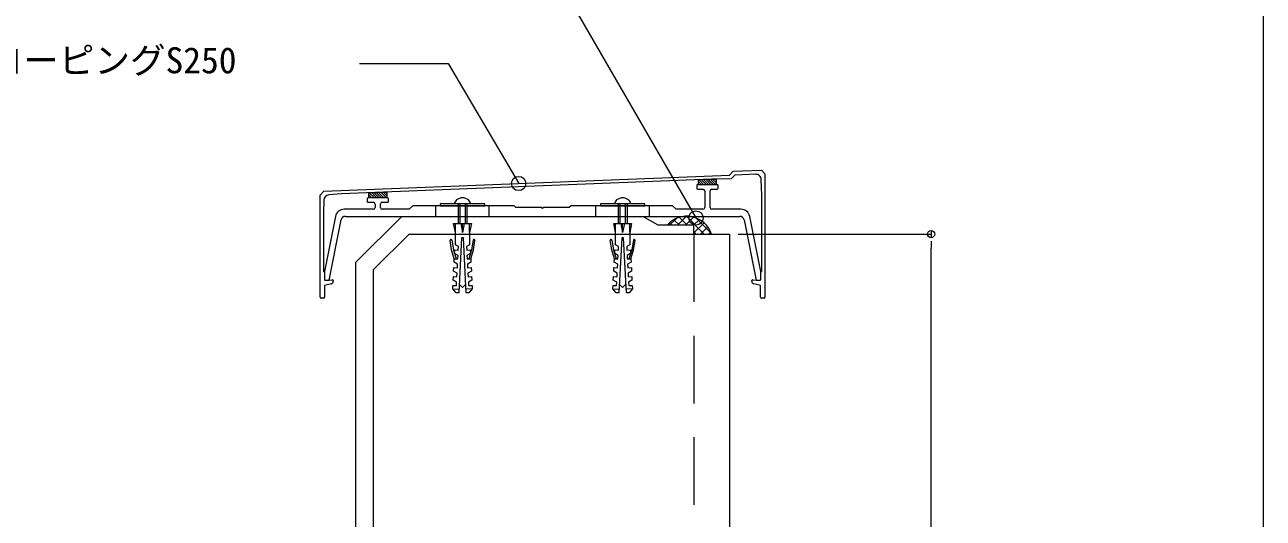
# Model space of a CAD drawing. Units: millimetres, scale not verified. Extents: x -1380 to 1380, y -955 to 955.
# Drawn here: x 204 to 900, y 30 to 308 of the extents above; entities that cross this region are included whole.
import ezdxf
from ezdxf.enums import TextEntityAlignment as Align

# ---------------------------------------------------------------- set-up
doc = ezdxf.new("R2010")
doc.units = ezdxf.units.MM
doc.header["$LTSCALE"] = 3
doc.linetypes.add('USER1', pattern=[19.05, 12.7, -6.35])
for name, color, linetype, lineweight in [('0-0_0', 7, 'Continuous', 9), ('0-1_HATCH', 9, 'Continuous', 18), ('0-3_KUTAI', 3, 'Continuous', 18), ('0-4_BOUSUI', 1, 'Continuous', 18), ('0-5_MOJI', 7, 'Continuous', 18), ('0-6_KASAGI', 150, 'Continuous', 18), ('0-7_sunpo', 7, 'Continuous', 18), ('0-8_KANAMONO_SCREW', 4, 'Continuous', 18)]:
    doc.layers.add(name, color=color, linetype=linetype, lineweight=lineweight)
doc.styles.add('ＭＳ ゴシック', font='')
doc.styles.get('ＭＳ ゴシック').set_extended_font_data('MS Gothic')

# ---------------------------------------------------------------- blocks, each defined once
blk = doc.blocks.new('_DOT')
at = {"layer": '0-0_0'}
for p, q in [((-0.5, 0), (-1, 0)), ((0.25, 0), (-0.25, 0))]:
    blk.add_line(p, q, dxfattribs=at)
blk.add_circle((0, 0), 0.25, dxfattribs=at)

msp = doc.modelspace()

# ---------------------------------------------------------------- linework, layer by layer
at = {"layer": '0-0_0', "lineweight": 18}
msp.add_lwpolyline([(899.98, -660.013), (-900.02, -660.013), (-900.02, 539.987), (899.98, 539.987)], close=True, dxfattribs=at)
at = {"layer": '0-1_HATCH'}
for p, q in [((567.348, 194.987), (566.149, 196.186)), ((566.363, 194.987), (570.181, 198.805)), ((571.838, 194.987), (568.743, 198.081)), ((570.853, 194.987), (575.896, 200.03)), ((576.328, 194.987), (571.887, 199.427)), ((575.343, 194.987), (579.879, 199.523)), ((585.818, 189.987), (575.777, 200.028)), ((579.833, 194.987), (583.084, 198.237)), ((579.98, 190.643), (585.727, 196.391)), ((589.8, 190.495), (581.194, 199.101)), ((581.328, 189.987), (579.98, 191.335)), ((583.813, 189.987), (587.876, 194.05)), ((588.303, 189.987), (589.516, 191.199))]:
    msp.add_line(p, q, dxfattribs=at)
at = {"layer": '0-3_KUTAI'}
for p in [(419.98, 189.987), (399.98, -160.013)]:
    msp.add_line(p, (399.98, 169.987), dxfattribs=at)
at = {"layer": '0-3_KUTAI', "linetype": 'USER1'}
msp.add_line((579.98, 189.987), (579.98, -252.013), dxfattribs=at)
at = {"layer": '0-3_KUTAI'}
msp.add_lwpolyline([(419.98, 189.987), (599.98, 189.987), (599.98, -252.013)], dxfattribs=at)
at = {"layer": '0-4_BOUSUI'}
for points in [[(389.98, -253.013), (389.98, 174.129), (415.837, 199.987), (551.319, 199.987)], [(579.98, 189.987), (579.98, 194.987), (559.98, 194.987), (551.319, 199.987)]]:
    msp.add_lwpolyline(points, dxfattribs=at)
msp.add_arc((576.053, 185.354), 14.677, 18.40104, 138.9791, dxfattribs=at)
at = {"layer": '0-5_MOJI'}
for points in [[(445.743, 347.108), (495.743, 347.108), (581.194, 199.101)], [(392.015, 286.058), (442.015, 286.058), (481.56, 218.45)]]:
    msp.add_lwpolyline(points, dxfattribs=at)
for centre in [(481.56, 218.45), (581.194, 199.101)]:
    msp.add_circle(centre, 4, dxfattribs=at)
at = {"layer": '0-6_KASAGI'}
for p, q in [((581.58, 217.287), (581.58, 215.787)), ((593.08, 217.787), (582.08, 217.787)), ((584.323, 217.787), (582.58, 219.53)), ((582.976, 217.787), (582.58, 218.183)), ((585.67, 217.787), (582.76, 220.697)), ((587.017, 217.787), (584.055, 220.749)), ((588.364, 217.787), (585.35, 220.8)), ((589.711, 217.787), (586.646, 220.852)), ((591.058, 217.787), (587.941, 220.904)), ((592.405, 217.787), (589.236, 220.956)), ((592.58, 218.959), (590.553, 220.986)), ((592.58, 220.306), (591.898, 220.988)), ((593.58, 215.787), (593.58, 217.287)), ((396.38, 209.887), (396.38, 208.387)), ((407.88, 210.387), (396.88, 210.387)), ((399.096, 210.387), (397.38, 212.104)), ((397.749, 210.387), (397.38, 210.756)), ((400.443, 210.387), (397.542, 213.288)), ((401.79, 210.387), (398.837, 213.34)), ((403.137, 210.387), (400.133, 213.392)), ((404.484, 210.387), (401.428, 213.443)), ((405.831, 210.387), (402.723, 213.495)), ((407.178, 210.387), (404.018, 213.547)), ((407.38, 211.533), (405.313, 213.599)), ((407.38, 212.88), (406.609, 213.651)), ((408.38, 208.387), (408.38, 209.887)), ((582.08, 215.287), (585.08, 215.287)), ((586.08, 214.287), (586.08, 204.987)), ((589.08, 204.987), (589.08, 214.287)), ((590.08, 215.287), (593.08, 215.287)), ((399.88, 203.987), (383.479, 203.987)), ((396.88, 207.887), (399.88, 207.887)), ((400.88, 206.887), (400.88, 204.987)), ((403.88, 204.987), (403.88, 206.887)), ((404.88, 207.887), (407.88, 207.887)), ((606.481, 203.987), (590.08, 203.987)), ((384.198, 199.987), (605.761, 199.987)), ((372.914, 164.024), (376.845, 164.299)), ((377.38, 163.8), (377.38, 163.479)), ((612.58, 163.479), (612.58, 163.8)), ((613.114, 164.299), (617.045, 164.024)), ((371.98, 153.987), (370.48, 153.987)), ((619.48, 153.987), (617.98, 153.987))]:
    msp.add_line(p, q, dxfattribs=at)
at = {"layer": '0-6_KASAGI', "linetype": 'USER1'}
for p, q in [((434.98, 199.987), (434.98, 205.987)), ((464.98, 199.987), (464.98, 205.987)), ((524.98, 199.987), (524.98, 205.987)), ((554.98, 199.987), (554.98, 205.987))]:
    msp.add_line(p, q, dxfattribs=at)
at = {"layer": '0-6_KASAGI'}
for points in [[(369.98, 154.487), (369.98, 211.987), (372.063, 214.07), (599.98, 223.187), (602.146, 225.354), (617.98, 225.987), (619.98, 223.987), (619.98, 154.487)], [(614.764, 223.657), (603.094, 223.19), (600.927, 221.023), (589.98, 220.985), (382.063, 212.669), (374.829, 212.086)], [(617.58, 164.523), (617.58, 168.987), (618.18, 168.987), (618.18, 211.987), (617.882, 220.761)], [(372.072, 209.217), (371.78, 201.987), (371.78, 168.987), (372.38, 168.987), (372.38, 164.523)], [(567.98, 205.987), (510.98, 205.987), (509.98, 204.987), (495.48, 204.987), (494.98, 204.487), (494.48, 204.987), (479.98, 204.987), (478.98, 205.987), (421.98, 205.987), (419.98, 203.987), (404.88, 203.987)], [(585.08, 203.987), (569.98, 203.987), (567.98, 205.987)], [(378.576, 199.968), (372.38, 168.987), (372.38, 164.523)], [(372.914, 164.024), (374.985, 164.169), (381.747, 197.977)], [(608.212, 197.977), (614.974, 164.169), (617.045, 164.024)], [(617.58, 164.523), (617.58, 168.987), (611.383, 199.968)], [(376.278, 162.033), (372.48, 160.987), (372.48, 154.487)], [(617.48, 154.487), (617.48, 160.987), (613.681, 162.033)]]:
    msp.add_lwpolyline(points, dxfattribs=at)
for points in [[(592.58, 220.989), (592.58, 217.787), (582.58, 217.787), (582.58, 220.689), (589.98, 220.985)], [(407.38, 213.681), (407.38, 210.387), (397.38, 210.387), (397.38, 213.281)]]:
    msp.add_lwpolyline(points, close=True, dxfattribs=at)
for centre, radius, start, end in [((614.884, 220.659), 3, 1.94309, 92.29061), ((582.08, 217.287), 0.5, 90, 180), ((582.08, 215.787), 0.5, 180, 270), ((593.08, 217.287), 0.5, 0, 90), ((593.08, 215.787), 0.5, 270, 0), ((375.07, 209.096), 3, 94.60264, 177.68306), ((396.88, 209.887), 0.5, 90, 180), ((407.88, 209.887), 0.5, 0, 90), ((585.08, 214.287), 1, 0, 90), ((590.08, 214.287), 1, 90, 180), ((383.479, 198.987), 5, 90, 168.69007), ((396.88, 208.387), 0.5, 180, 270), ((399.88, 206.887), 1, 360, 90), ((399.88, 204.987), 1, 270, 0), ((404.88, 206.887), 1, 90, 180), ((404.88, 204.987), 1, 180, 270), ((407.88, 208.387), 0.5, 270, 0), ((585.08, 204.987), 1, 270, 0), ((590.08, 204.987), 1, 180, 270), ((606.481, 198.987), 5, 11.30993, 90), ((384.198, 197.487), 2.5, 90, 168.69007), ((605.761, 197.487), 2.5, 11.30993, 90), ((372.88, 164.523), 0.5, 180, 274), ((372.88, 164.523), 0.5, 180, 274), ((375.88, 163.479), 1.5, 285.39945, 0), ((376.88, 163.8), 0.5, 0, 94), ((613.08, 163.8), 0.5, 86, 180), ((614.08, 163.479), 1.5, 180, 254.60055), ((617.08, 164.523), 0.5, 266, 0), ((617.08, 164.523), 0.5, 266, 0), ((370.48, 154.487), 0.5, 180, 270), ((371.98, 154.487), 0.5, 270, 0), ((617.98, 154.487), 0.5, 180, 270), ((619.48, 154.487), 0.5, 270, 0)]:
    msp.add_arc(centre, radius, start, end, dxfattribs=at)
at = {"layer": '0-7_sunpo'}
for p, q in [((604.98, 189.987), (713.334, 189.987)), ((713.334, -255.013), (713.334, 181.987))]:
    msp.add_line(p, q, dxfattribs=at)
at = {"layer": '0-8_KANAMONO_SCREW'}
for p, q in [((447.472, 206.978), (447.472, 195.922)), ((448.472, 206.978), (448.472, 195.922)), ((451.472, 206.978), (451.472, 195.922)), ((452.472, 206.978), (452.472, 195.922)), ((537.472, 206.978), (537.472, 195.922)), ((538.472, 206.978), (538.472, 195.922)), ((541.472, 206.978), (541.472, 195.922)), ((542.472, 206.978), (542.472, 195.922)), ((445.98, 190.922), (445.98, 195.922)), ((448.98, 195.922), (449.98, 190.922)), ((450.98, 195.922), (449.98, 190.922)), ((449.98, 190.922), (449.98, 195.922)), ((453.98, 190.922), (453.98, 195.922)), ((535.98, 190.922), (535.98, 195.922)), ((538.98, 195.922), (539.98, 190.922)), ((540.98, 195.922), (539.98, 190.922)), ((539.98, 190.922), (539.98, 195.922)), ((543.98, 190.922), (543.98, 195.922)), ((444.467, 159.145), (447.962, 158.962)), ((455.492, 159.145), (451.997, 158.962)), ((534.467, 159.145), (537.962, 158.962)), ((545.492, 159.145), (541.997, 158.962))]:
    msp.add_line(p, q, dxfattribs=at)
for points in [[(462.48, 206.987), (437.48, 206.987), (437.48, 205.987), (462.48, 205.987)], [(552.48, 206.987), (527.48, 206.987), (527.48, 205.987), (552.48, 205.987)]]:
    msp.add_lwpolyline(points, close=True, dxfattribs=at)
for points in [[(455.231, 164.138), (453.286, 163.035), (453.391, 161.037), (455.388, 161.142), (455.492, 159.145), (453.6, 157.043), (452.102, 156.964), (450.48, 187.922), (449.98, 187.922), (449.48, 187.922), (447.857, 156.964), (446.359, 157.043), (444.467, 159.145), (444.571, 161.142), (446.569, 161.037), (446.673, 163.035), (444.728, 164.138), (444.833, 166.135), (446.83, 166.031), (446.935, 168.028), (444.99, 169.131), (445.095, 171.128), (447.092, 171.024), (447.197, 173.021), (445.252, 174.124), (445.356, 176.122), (447.354, 176.017), (447.458, 178.014), (445.513, 179.117), (445.618, 181.115), (447.615, 181.01), (447.72, 183.007), (445.98, 183.922), (445.98, 187.922), (445.98, 190.922), (444.98, 195.922), (449.98, 195.922), (454.98, 195.922), (453.98, 190.922), (453.98, 187.922)], [(545.231, 164.138), (543.286, 163.035), (543.391, 161.037), (545.388, 161.142), (545.492, 159.145), (543.6, 157.043), (542.102, 156.964), (540.48, 187.922), (539.98, 187.922), (539.48, 187.922), (537.857, 156.964), (536.359, 157.043), (534.467, 159.145), (534.571, 161.142), (536.569, 161.037), (536.673, 163.035), (534.728, 164.138), (534.833, 166.135), (536.83, 166.031), (536.935, 168.028), (534.99, 169.131), (535.095, 171.128), (537.092, 171.024), (537.197, 173.021), (535.252, 174.124), (535.356, 176.122), (537.354, 176.017), (537.458, 178.014), (535.513, 179.117), (535.618, 181.115), (537.615, 181.01), (537.72, 183.007), (535.98, 183.922), (535.98, 187.922), (535.98, 190.922), (534.98, 195.922), (539.98, 195.922), (544.98, 195.922), (543.98, 190.922), (543.98, 187.922)], [(453.98, 187.922), (453.98, 183.922), (452.239, 183.007), (452.344, 181.01), (454.341, 181.115), (454.446, 179.117), (452.501, 178.014), (452.605, 176.017), (454.603, 176.122), (454.707, 174.124), (452.763, 173.021), (452.867, 171.024), (454.864, 171.128), (454.969, 169.131), (453.024, 168.028), (453.129, 166.031), (455.126, 166.135), (455.231, 164.138)], [(543.98, 187.922), (543.98, 183.922), (542.239, 183.007), (542.344, 181.01), (544.341, 181.115), (544.446, 179.117), (542.501, 178.014), (542.605, 176.017), (544.603, 176.122), (544.707, 174.124), (542.763, 173.021), (542.867, 171.024), (544.864, 171.128), (544.969, 169.131), (543.024, 168.028), (543.129, 166.031), (545.126, 166.135), (545.231, 164.138)], [(445.356, 176.122), (443.86, 181.122), (442.969, 186.464)], [(443.956, 186.628), (444.873, 181.122), (446.419, 176.066)], [(456.004, 186.628), (455.086, 181.122), (453.54, 176.066)], [(454.603, 176.122), (456.1, 181.122), (456.99, 186.464)], [(535.356, 176.122), (533.86, 181.122), (532.969, 186.464)], [(533.956, 186.628), (534.873, 181.122), (536.419, 176.066)], [(546.004, 186.628), (545.086, 181.122), (543.54, 176.066)], [(544.603, 176.122), (546.1, 181.122), (546.99, 186.464)], [(448.11, 161.791), (449.98, 159.981), (451.849, 161.791)], [(538.11, 161.791), (539.98, 159.981), (541.849, 161.791)]]:
    msp.add_lwpolyline(points, dxfattribs=at)
for centre, radius, start, end in [((448.477, 206.858), 3, 128.61458, 177.54109), ((449.98, 204.987), 5.4, 51.3178, 128.6822), ((451.482, 206.858), 3, 2.45891, 51.38542), ((538.477, 206.858), 3, 128.61458, 177.54109), ((539.98, 204.987), 5.4, 51.3178, 128.6822), ((541.482, 206.858), 3, 2.45891, 51.38542), ((443.462, 186.546), 0.5, 9.46232, 189.46231), ((456.497, 186.546), 0.5, 350.53769, 170.53768), ((533.462, 186.546), 0.5, 9.46232, 189.46231), ((546.497, 186.546), 0.5, 350.53769, 170.53768)]:
    msp.add_arc(centre, radius, start, end, dxfattribs=at)

# ---------------------------------------------------------------- block references
at = {"layer": '0-7_sunpo', "xscale": 8, "yscale": 8, "rotation": 90}
msp.add_blockref('_DOT', (713.334, 189.987), dxfattribs=at)

# ---------------------------------------------------------------- texts
at = {"layer": '0-5_MOJI', "style": 'ＭＳ ゴシック'}
msp.add_text('ライナーコーピングS250', height=14.66, dxfattribs=at).set_placement((103.127, 276.058), align=Align.BOTTOM_LEFT)

doc.saveas('drawing.dxf')
